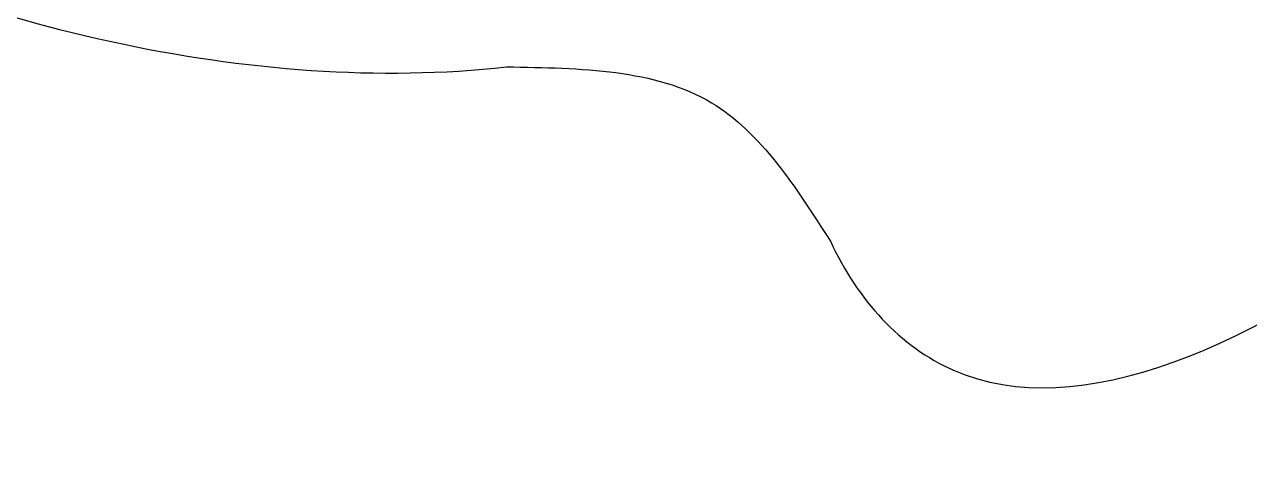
# Model space of a CAD drawing. Header units: millimetres. Extents: x -37049 to 129367, y 25385 to 90033.
# Drawn here: x 10761 to 11979, y 40128 to 40580 of the extents above; entities that cross this region are included whole.
import ezdxf

# ---------------------------------------------------------------- set-up
doc = ezdxf.new("R2010")
doc.units = ezdxf.units.MM
doc.header["$MEASUREMENT"] = 0
doc.layers.add('NTHAY1', color=61, linetype='Continuous', lineweight=25)
doc.layers.add('NTHAY2', color=51, linetype='Continuous', lineweight=25)

# ---------------------------------------------------------------- blocks, each defined once
blk = doc.blocks.new('A$C52830314')
at = {"layer": 'NTHAY2'}
for points, knots in [([(2253.4, 3178.1), (2257.4, 3223.4), (2273.1, 3445.2), (1687.7, 4419.5), (298.7, 3092.4), (-268.3, 1627.9), (562.2, 472.7), (1324.7, 291), (1576.3, 319)], [322.02746, 322.02746, 322.02746, 322.02746, 418.575321, 1446.051293, 2748.78246, 4729.357954, 5879.026718, 6583.213584, 6583.213584, 6583.213584, 6583.213584]), ([(1898.6, 145.2), (1925, 87.5), (2170.2, -180.2), (2982.6, 559.8), (3208.4, 1332.4), (3173.7, 1914.4), (3031.7, 2231.5), (2934.6, 2448.3), (2844.2, 2784), (2546.4, 2900.5), (2481, 2913.7)], [4461.673474, 4461.673474, 4461.673474, 4461.673474, 4670.797577, 5654.733055, 6199.055165, 7241.665398, 7241.665398, 7241.665398, 7954.143232, 8145.491461, 8145.491461, 8145.491461, 8145.491461])]:
    blk.add_open_spline(points, degree=3, knots=knots, dxfattribs=at)
blk.add_spline([(1576.3, 319), (1779.9, 283.4), (1898.6, 145.2)], degree=3, dxfattribs=at)

msp = doc.modelspace()

# ---------------------------------------------------------------- block references
at = {"layer": 'NTHAY1', "ltscale": 100, "rotation": 359.9999999999985}
msp.add_blockref('A$C52830314', (9664.4, 40219.1), dxfattribs=at)

doc.saveas('drawing.dxf')
